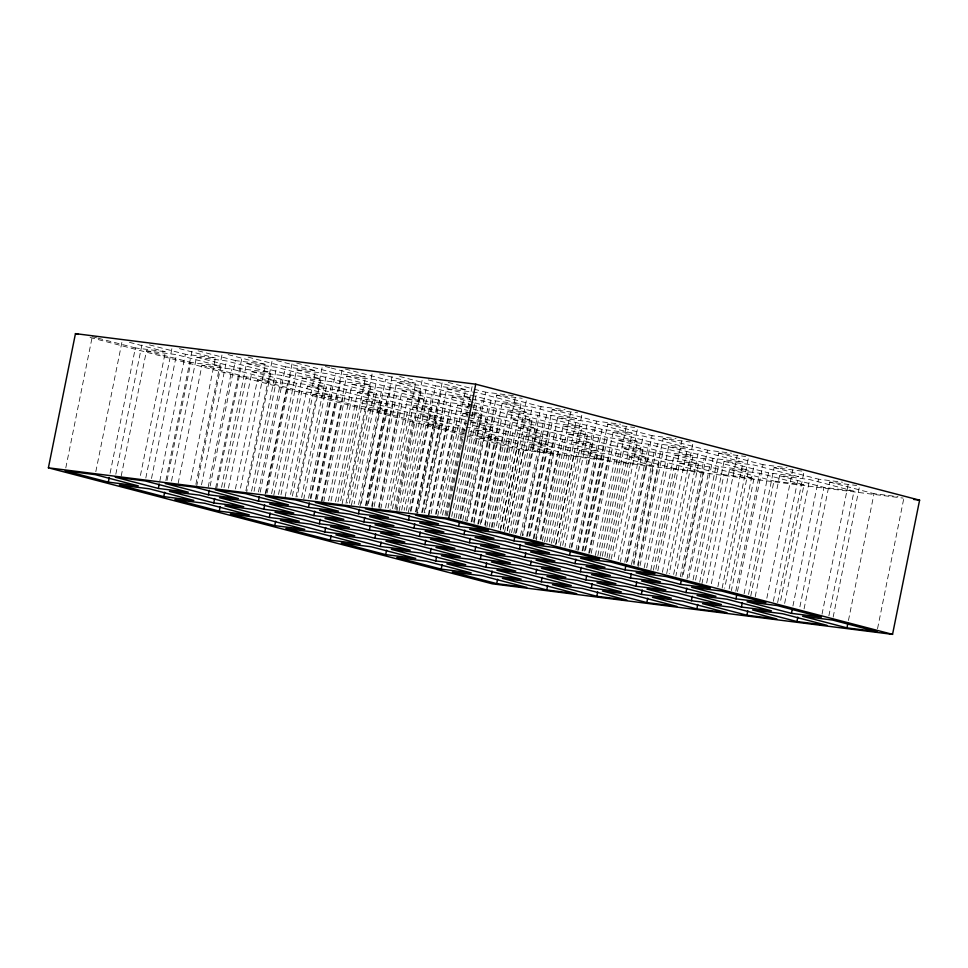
<?xml version="1.0" encoding="UTF-8"?>
<svg xmlns="http://www.w3.org/2000/svg" width="968" height="968" viewBox="0 0 968 968"><rect width="100%" height="100%" fill="white"/><g stroke="black" fill="none" stroke-linecap="round" stroke-linejoin="round"><path stroke-width="0.73" stroke-dasharray="4.84 3.63" d="M65.788 467.907L91.96 338.147M95.808 471.706L121.98 341.934M110.086 473.279L135.363 347.935L165.383 351.723L139.815 478.543M115.821 474.235L142.284 342.987M121.181 476.171L146.458 350.839L176.478 354.627L220.861 366.231L196.782 485.67M145.817 478.023L172.268 346.774M151.504 478.494L176.478 354.627M159.829 481.072L185.396 354.252L215.38 358.039L190.115 483.383M165.867 480.551L192.027 350.779M167.053 480.406L190.841 362.431L220.861 366.231M171.517 481.023L196.492 357.156L226.476 360.943L270.81 372.523L246.731 491.974M178.16 483.298L201.937 365.335L231.957 369.123L276.352 380.726L254.052 491.32M195.887 484.339L222.047 354.578M201.501 484.811L226.476 360.943M208.18 487.098L231.957 369.123M210.165 485.912L235.43 360.58L265.462 364.367L240.185 489.711M215.598 488.344L242.061 357.107M216.747 488.187L240.826 368.735L270.81 372.523M221.551 487.34L246.525 363.472L276.558 367.271L320.88 378.851L297.091 496.826M224.031 487.533L246.332 376.927L276.352 380.726M228.484 488.15L251.982 371.651L281.966 375.439L326.349 387.043L303.746 499.113M235.418 488.949L257.428 379.831L287.448 383.618L331.83 395.222L311.018 498.447M245.92 490.667L272.383 359.418M251.571 491.139L276.558 367.271M258.468 491.938L281.966 375.439M260.198 492.24L285.475 366.896L315.495 370.684L290.219 496.027M265.147 494.224L287.448 383.618M265.934 493.196L292.106 363.423M267.071 493.027L290.86 375.064L320.88 378.851M271.597 493.668L296.571 369.8L326.591 373.587L370.925 385.167L347.137 503.142M273.762 495.326L296.365 383.255L326.349 387.043M278.518 494.466L302.016 377.968L332.036 381.767L376.419 393.359L354.119 503.965M280.998 494.648L301.81 391.435L331.83 395.222M285.161 496.741L307.461 386.147L337.445 389.935L381.84 401.538L360.737 506.24M292.384 496.076L312.906 394.327L342.926 398.126L387.309 409.718L367.985 505.574M296.002 496.983L322.175 367.223M301.617 497.455L326.591 373.587M308.55 498.254L332.036 381.767M310.232 498.556L335.509 373.212L365.577 377.012L340.01 503.832M315.435 499.064L337.445 389.935M315.967 499.512L342.14 369.74M317.117 499.343L340.893 381.38L370.925 385.167M321.328 501.46L346.604 376.116L376.673 379.916L421.007 391.495L396.916 510.947M322.114 501.339L342.926 398.126M323.796 501.642L346.399 389.572L376.419 393.359M328.563 500.783L352.049 384.296L382.07 388.083L426.452 399.687L404.152 510.281M331.044 500.976L351.856 397.751L381.84 401.538M335.497 501.593L357.494 392.476L387.515 396.263L431.922 407.867L410.807 512.568M337.965 501.775L357.289 405.931L387.309 409.718M342.127 503.868L362.939 400.655L392.923 404.442L437.294 416.034L417.68 513.355M345.987 503.299L372.45 372.063M349.363 503.203L368.385 408.823L398.405 412.622L442.799 424.214L424.952 512.701M351.396 505.26L376.673 379.916M358.584 504.582L382.07 388.083M359.975 506.349L385.542 379.541L415.562 383.328L389.995 510.148M365.517 505.381L387.515 396.263M366.001 505.828L392.464 374.592M367.15 505.671L390.939 387.696L421.007 391.495M371.664 506.3L396.638 382.433L426.658 386.232L470.993 397.812L440.972 394.024L396.638 382.433M372.111 507.656L392.923 404.442M374.132 506.482L396.432 395.888L426.452 399.687M378.597 507.111L402.083 390.612L432.151 394.412L472.239 404.89M379.081 508.466L398.405 412.622M380.787 508.769L401.901 404.079L431.922 407.867M385.53 507.91L407.528 398.792L437.548 402.579L467.629 410.444M387.986 508.091L407.31 412.247L437.294 416.034M392.464 508.72L412.973 406.971L442.993 410.759L487.376 422.363L467.447 521.159M394.932 508.902L412.767 420.427L442.799 424.214M396.033 509.628L422.193 379.855M399.094 510.995L418.418 415.151L448.402 418.938L468.451 424.178M401.684 510.1L426.658 386.232M406.33 510.33L423.863 423.331L453.895 427.118L498.278 438.722L480.733 525.721M408.363 512.375L432.151 394.412M410.311 511.201L435.576 385.857L465.596 389.644L440.331 514.988M415.55 511.709L437.548 402.579M416.046 512.145L442.207 382.384M416.881 513.464L440.972 394.024M421.697 512.616L446.671 388.761L476.692 392.548L521.026 404.128L495.749 529.472M422.484 512.508L442.993 410.759M424.166 512.81L446.466 402.216L472.239 405.471M428.34 514.903L452.116 396.928L470.702 399.276L462.958 437.621M429.078 514.782L448.402 418.938M431.123 513.621L451.935 410.396L470.521 412.743M435.564 514.238L457.561 405.108L469.02 406.56M436.35 514.117L453.895 427.118M437.73 515.896L457.356 418.563L487.376 422.363M442.497 515.036L463.019 413.288L470.158 414.195M444.965 515.218L462.813 426.743L418.418 415.151M446.018 515.932L472.481 384.695M447.204 515.775L460.284 450.894M460.586 449.418L461.482 445.002M461.772 443.526L462.668 439.097M451.717 516.416L476.692 392.548M453.944 518.086L476.534 406.015L473.679 405.265M456.061 518.122L473.909 429.647L503.892 433.434L548.275 445.038L529.544 537.93M458.36 518.691L482.137 400.728L526.531 412.32L502.743 530.295M460.042 518.993L485.609 392.173L514.093 395.767M460.841 518.884L481.955 414.183L469.069 410.819M462.74 520.409L479.39 437.839L509.41 441.626L553.793 453.23L536.248 540.229M465.039 520.978L487.642 408.907L532.037 420.511L509.446 532.582M466.624 521.256L491.006 400.341L521.026 404.128M471.138 521.897L496.705 395.077L522.188 398.296M471.924 521.776L493.039 417.087L537.409 428.679L516.295 533.38M473.606 522.079L496.511 408.532L526.531 412.32M474.066 523.434L492.797 430.53L469.879 424.553M477.781 524.172L502.162 403.257L532.182 407.044L576.565 418.648L551.288 543.98M478.555 524.063L498.484 425.254L542.866 436.858L522.95 535.655M480.261 524.366L501.969 416.712L532.037 420.511M484.714 524.971L507.607 411.436L537.627 415.224L582.022 426.827L558.246 544.79M485.162 526.338L503.892 433.434M486.868 526.628L507.389 424.891L537.409 428.679M489.13 527.197L515.291 397.437M491.345 527.257L513.052 419.616L543.121 423.403L587.491 435.007L564.901 547.077M492.167 527.149L509.41 441.626M493.813 527.439L512.846 433.071L542.866 436.858M498.278 528.056L518.497 427.783L548.517 431.583L592.9 443.175L571.785 547.876M500.226 530.101L526.689 398.864M500.456 529.726L518.291 441.251L548.275 445.038M503.251 529.242L519.308 449.624L903.108 498.096M504.618 531.819L523.942 435.963L553.962 439.762L598.345 451.354L578.428 550.151M507.208 530.912L532.182 407.044M507.413 530.537L523.773 449.43L553.793 453.23M511.576 532.63L529.423 444.155L559.407 447.942L603.79 459.546L585.059 552.438M513.839 533.186L537.627 415.224M515.472 533.477L541.039 406.657L565.022 409.694M520.518 535.473L543.121 423.403M522.163 535.764L546.545 414.849L576.565 418.648M526.616 536.393L552.196 409.573L577.678 412.791M527.403 536.272L548.517 431.583M529.109 536.574L552.002 423.04L582.022 426.827M533.259 538.668L557.641 417.752L587.661 421.54L632.068 433.144L606.791 558.488M534.046 538.559L553.962 439.762M535.715 538.849L557.423 431.208L587.491 435.007M540.192 539.479L563.086 425.932L593.106 429.719L637.476 441.323L613.7 559.286M540.967 539.37L559.407 447.942M542.358 541.136L562.88 439.387L592.9 443.175M544.561 541.681L570.721 411.92M546.823 541.753L568.531 434.112L598.599 437.911L642.982 449.503L620.391 561.573M549.292 541.935L568.325 447.567L598.345 451.354M553.756 542.564L573.976 442.291L603.996 446.079L648.379 457.683L627.276 562.372M555.705 544.597L582.167 413.36M555.971 544.234L573.806 455.759L603.79 459.546M560.133 546.327L579.457 450.471L609.477 454.27L653.86 465.862L633.943 564.659M562.686 545.408L587.661 421.54M569.317 547.694L593.106 429.719M571.011 547.985L596.578 421.177L620.561 424.202M576.008 549.981L598.599 437.911M577.654 550.272L602.035 429.356L632.068 433.144M582.107 550.889L607.674 424.069L634.657 427.481M582.893 550.78L603.996 446.079M584.563 551.07L607.456 437.524L637.476 441.323M588.738 553.164L613.119 432.248L643.139 436.048L687.522 447.639L662.245 572.983M589.56 553.067L609.477 454.27M591.206 553.357L612.913 445.704L642.982 449.503M595.368 555.451L618.564 440.428L648.584 444.215L692.979 455.819L669.19 573.782M597.849 555.632L618.358 453.883L648.379 457.683M600.099 556.201L626.26 426.428M602.302 556.249L624.009 448.607L654.078 452.407L698.472 463.999L675.87 576.069M604.818 556.443L623.84 462.075L653.86 465.862M608.981 558.536L629.49 456.799L659.51 460.586L703.905 472.19L682.791 576.88M611.195 559.093L637.658 427.856M618.165 559.903L643.139 436.048M624.796 562.19L648.584 444.215M626.502 562.493L652.081 435.673L676.063 438.71M631.487 564.477L654.078 452.407M633.411 563.291L657.49 443.84L687.522 447.639M637.585 565.385L663.153 438.564L690.136 441.977M638.106 566.752L659.51 460.586M640.054 565.566L662.947 452.032L692.979 455.819M644.216 567.671L668.598 446.744L698.63 450.543L743.013 462.135L717.736 587.479M646.697 567.853L668.392 460.199L698.472 463.999M650.859 569.946L674.043 454.924L704.075 458.723L748.458 470.315L724.669 588.29M653.364 570.14L673.885 468.391L703.905 472.19M655.893 569.232L681.762 440.936M657.829 570.757L679.524 463.115L709.605 466.915L753.987 478.507L731.385 590.577M666.674 573.601L693.136 442.352M673.643 574.411L698.63 450.543M680.286 576.686L704.075 458.723M681.956 576.976L707.535 450.168L731.518 453.193M687.002 578.985L709.605 466.915M688.901 577.787L712.992 458.348L743.013 462.135M693.064 579.88L718.643 453.072L745.614 456.472M695.544 580.074L718.438 466.528L748.458 470.315M699.707 582.167L724.088 461.252L754.108 465.039L798.491 476.631L773.214 601.975M701.909 583.837L723.919 474.707L753.987 478.507M706.676 582.978L729.57 469.432L759.59 473.231L803.972 484.823L780.184 602.798M711.347 583.716L737.217 455.432M722.152 588.096L748.615 456.86M729.134 588.907L754.108 465.039M735.801 591.194L759.59 473.231M737.459 591.484L763.026 464.664L787.008 467.701M744.09 593.759L768.471 472.844L798.491 476.631M748.554 594.388L774.122 467.568L802.605 471.162M750.757 596.058L773.952 481.036L803.972 484.823M755.221 596.675L779.603 475.76L809.623 479.547L854.006 491.139L828.741 616.483M766.837 598.224L792.707 469.928M777.631 602.592L804.093 471.356M784.649 603.415L809.623 479.547M792.937 605.98L818.505 479.16L842.487 482.197M799.907 606.791L823.986 487.352L854.006 491.139M804.069 608.896L829.636 482.076L856.62 485.476M822.026 614.196L848.186 484.423M833.158 617.1L859.62 485.863M848.452 620.488L874.019 493.668L898.001 496.705M877.54 628.704L903.701 498.931M472.13 399.457L482.137 400.728M473.679 405.652L476.534 406.015M470.448 406.741L487.642 408.907M471.948 412.925L481.955 414.183M471.585 414.377L493.039 417.087M471.319 421.83L498.484 425.254M465.802 427.13L492.797 430.53M498.278 438.722L468.258 434.922L423.863 423.331M448.257 382.408L472.686 388.797M474.114 389.172L485.609 392.173M496.705 395.077L541.039 406.657M552.196 409.573L596.578 421.177M607.674 424.069L652.081 435.673M663.153 438.564L707.535 450.168M718.643 453.072L763.026 464.664M774.122 467.568L818.505 479.16M829.636 482.076L874.019 493.668M428.243 379.879L465.596 389.644M399.651 376.467L435.576 385.857M446.671 388.761L491.006 400.341M502.162 403.257L546.545 414.849M557.641 417.752L602.035 429.356M613.119 432.248L657.49 443.84M668.598 446.744L712.992 458.348M724.088 461.252L768.471 472.844M779.603 475.76L823.986 487.352M379.637 373.938L415.562 383.328M345.31 369.026L385.542 379.541M452.116 396.928L473.594 402.543M475.034 402.918L496.511 408.532M507.607 411.436L552.002 423.04M563.086 425.932L607.456 437.524M618.564 440.428L662.947 452.032M674.043 454.924L718.438 466.528M729.57 469.432L773.952 481.036M325.345 366.497L329.652 367.622M331.092 367.997L365.577 377.012M296.704 363.073L335.509 373.212M346.604 376.116L390.939 387.696M402.083 390.612L446.466 402.216M457.561 405.108L467.592 407.734M473.328 409.234L501.969 416.712M513.052 419.616L557.423 431.208M568.531 434.112L612.913 445.704M624.009 448.607L668.392 460.199M679.524 463.115L723.919 474.707M276.691 360.544L315.495 370.684M248.111 357.131L285.475 366.896M296.571 369.8L340.893 381.38M352.049 384.296L396.432 395.888M407.528 398.792L451.935 410.396M463.019 413.288L467.302 414.413M468.742 414.788L507.389 424.891M518.497 427.783L562.88 439.387M573.976 442.291L618.358 453.883M629.49 456.799L673.885 468.391M228.097 354.603L265.462 364.367M198.077 350.815L235.43 360.58M246.525 363.472L290.86 375.064M302.016 377.968L346.399 389.572M357.494 392.476L401.901 404.079M412.973 406.971L457.356 418.563M471.319 422.217L512.846 433.071M523.942 435.963L568.325 447.567M579.457 450.471L623.84 462.075M179.455 348.649L215.38 358.039M149.471 344.862L185.396 354.252M196.492 357.156L240.826 368.735M251.982 371.651L296.365 383.255M307.461 386.147L351.856 397.751M362.939 400.655L407.31 412.247M473.909 429.647L518.291 441.251M529.423 444.155L573.806 455.759M129.458 342.345L165.383 351.723M92.25 336.67L96.57 337.796M97.998 338.171L135.363 347.935M146.458 350.839L190.841 362.431M201.937 365.335L246.332 376.927M257.428 379.831L301.81 391.435M312.906 394.327L357.289 405.931M368.385 408.823L412.767 420.427M479.39 437.839L523.773 449.43M90.06 337.445L519.308 449.624"/><path stroke-width="1.45" d="M48.4 467.822L75.456 333.633L475.748 384.187L919.6 500.178L892.544 634.367L492.252 583.813L48.4 467.822L448.692 518.376L892.544 634.367M108.307 482.124L138.327 485.912L95.215 474.647L65.195 470.859L108.307 482.124L109.203 477.696M158.341 488.441L188.324 492.228L145.212 480.963L115.228 477.176L158.341 488.441L159.236 484.024M163.786 496.62L193.806 500.42L149.423 488.816L119.403 485.029L163.786 496.62L164.681 492.204M208.374 494.769L238.394 498.556L195.294 487.291L165.274 483.504L208.374 494.769L209.269 490.34M213.771 502.924L243.754 506.712L199.42 495.132L169.436 491.345L213.771 502.924L214.666 498.508M219.264 511.116L249.296 514.915L204.901 503.312L174.881 499.524L219.264 511.116L220.159 506.7M258.408 501.085L288.44 504.873L245.327 493.607L215.307 489.82L258.408 501.085L259.303 496.657M263.804 509.253L293.824 513.04L249.49 501.46L219.47 497.661L263.804 509.253L264.7 504.824M269.31 517.444L299.293 521.232L254.899 509.628L224.915 505.841L269.31 517.444L270.193 513.016M274.755 525.624L304.775 529.411L260.392 517.807L230.36 514.02L274.755 525.624L275.638 521.195M308.453 507.401L338.522 511.201L295.409 499.936L265.341 496.136L308.453 507.401L309.337 502.985M313.838 515.569L343.858 519.356L299.536 507.776L269.515 503.989L313.838 515.569L314.733 511.14M319.343 523.761L349.363 527.548L304.981 515.956L274.96 512.157L319.343 523.761L320.239 519.332M324.8 531.94L354.784 535.727L310.389 524.124L280.405 520.336L324.8 531.94L325.696 527.524M330.233 540.12L360.253 543.907L315.87 532.315L285.85 528.516L330.233 540.12L331.129 535.691M358.487 513.73L388.507 517.517L345.394 506.252L315.374 502.465L358.487 513.73L359.382 509.301M363.871 521.885L393.952 525.684L349.617 514.105L319.549 510.305L363.871 521.885L364.767 517.469M369.377 530.077L399.397 533.876L355.014 522.272L324.994 518.485L369.377 530.077L370.272 525.66M374.834 538.269L404.866 542.056L360.459 530.452L330.439 526.665L374.834 538.269L375.729 533.84M380.255 546.436L410.238 550.223L365.868 538.631L335.884 534.844L380.255 546.436L381.15 542.007M385.712 554.616L415.732 558.403L371.349 546.811L341.329 543.012L385.712 554.616L386.607 550.187M408.52 520.046L438.54 523.833L395.428 512.568L365.408 508.781L408.52 520.046L409.416 515.617M413.917 528.213L443.937 532.001L399.602 520.421L369.582 516.622L413.917 528.213L414.8 523.785M419.41 536.405L449.479 540.204L405.096 528.601L375.027 524.801L419.41 536.405L420.306 531.976M424.879 544.585L454.899 548.372L410.493 536.768L380.472 532.981L424.879 544.585L425.763 540.156M430.288 552.752L460.32 556.552L415.938 544.948L385.917 541.16L430.288 552.752L431.184 548.336M435.745 560.932L465.729 564.719L421.346 553.127L391.362 549.34L435.745 560.932L436.641 556.515M448.692 518.376L475.748 384.187M441.202 569.111L471.222 572.911L426.827 561.307L396.807 557.52L441.202 569.111L442.086 564.695M458.554 526.362L488.537 530.149L445.425 518.884L415.454 515.097L458.554 526.362L459.449 521.946M463.95 534.53L493.97 538.317L449.636 526.737L419.616 522.95L463.95 534.53L464.846 530.101M469.444 542.721L499.476 546.509L455.081 534.917L425.061 531.117L469.444 542.721L470.339 538.293M474.913 550.901L504.981 554.7L460.574 543.096L430.506 539.297L474.913 550.901L475.808 546.484M480.334 559.081L510.354 562.868L465.971 551.276L435.951 547.477L480.334 559.081L481.217 554.652M485.791 567.26L515.811 571.047L471.428 559.443L441.396 555.656L485.791 567.26L486.674 562.832M491.236 575.44L521.22 579.227L476.837 567.623L446.853 563.836L491.236 575.44L492.119 571.011M496.717 583.619L526.737 587.419L482.354 575.815L452.334 572.028L496.717 583.619L497.6 579.203M513.984 540.846L543.968 544.633L499.633 533.053L469.649 529.266L513.984 540.846L514.879 536.429M519.489 549.038L549.509 552.837L505.127 541.233L475.094 537.446L519.489 549.038L520.373 544.621M524.946 557.229L554.966 561.016L510.572 549.413L480.539 545.625L524.946 557.229L525.842 552.801M530.367 565.397L560.436 569.196L516.065 557.592L485.996 553.805L530.367 565.397L531.263 560.968M535.824 573.576L565.844 577.364L521.462 565.772L491.441 561.972L535.824 573.576L536.72 569.148M541.269 581.756L571.289 585.543L526.907 573.951L496.886 570.152L541.269 581.756L542.165 577.327M546.751 589.948L576.734 593.735L532.352 582.131L502.368 578.344L546.751 589.948L547.646 585.519M569.523 555.366L599.495 559.153L555.112 547.549L525.14 543.762L569.523 555.366L570.418 550.937M574.98 563.545L605 567.333L560.605 555.729L530.585 551.941L574.98 563.545L575.875 559.117M580.401 571.713L610.421 575.512L566.05 563.908L536.03 560.121L580.401 571.713L581.296 567.296M585.858 579.892L615.926 583.692L571.543 572.1L541.475 568.301L585.858 579.892L586.753 575.476M591.303 588.072L621.323 591.871L576.94 580.268L546.92 576.48L591.303 588.072L592.198 583.656M596.784 596.264L626.804 600.051L582.421 588.459L552.401 584.66L596.784 596.264L597.679 591.835M625.013 569.862L654.997 573.649L610.59 562.045L580.619 558.258L625.013 569.862L625.909 565.445M630.434 578.029L660.454 581.828L616.084 570.237L586.063 566.437L630.434 578.029L631.33 573.613M635.891 586.221L665.911 590.008L621.529 578.404L591.509 574.617L635.891 586.221L636.787 581.792M641.336 594.4L671.405 598.188L627.022 586.596L596.953 582.796L641.336 594.4L642.232 589.972M646.818 602.58L676.838 606.379L632.455 594.775L602.435 590.988L646.818 602.58L647.713 598.163M680.48 584.357L710.451 588.145L666.081 576.541L636.097 572.754L680.48 584.357L681.363 579.929M685.925 592.537L715.957 596.324L671.562 584.732L641.542 580.933L685.925 592.537L686.82 588.108M691.382 600.717L721.402 604.504L677.007 592.912L646.987 589.113L691.382 600.717L692.265 596.288M696.863 608.896L726.932 612.696L682.537 601.104L652.468 597.304L696.863 608.896L697.746 604.48M735.97 598.853L765.942 602.64L721.559 591.049L691.575 587.261L735.97 598.853L736.854 594.437M741.415 607.033L771.435 610.832L727.053 599.228L697.033 595.441L741.415 607.033L742.299 602.616M746.897 615.224L776.917 619.012L732.534 607.42L702.514 603.621L746.897 615.224L747.78 610.796M791.449 613.349L821.421 617.136L777.038 605.544L747.066 601.757L791.449 613.349L792.344 608.933M796.93 621.541L826.95 625.328L782.567 613.736L752.547 609.949L796.93 621.541L797.826 617.112M846.964 627.857L876.947 631.644L832.553 620.052L802.581 616.265L846.964 627.857L847.859 623.44M913.598 499.415L919.6 500.178M75.456 333.633L78.372 334.396"/></g></svg>
